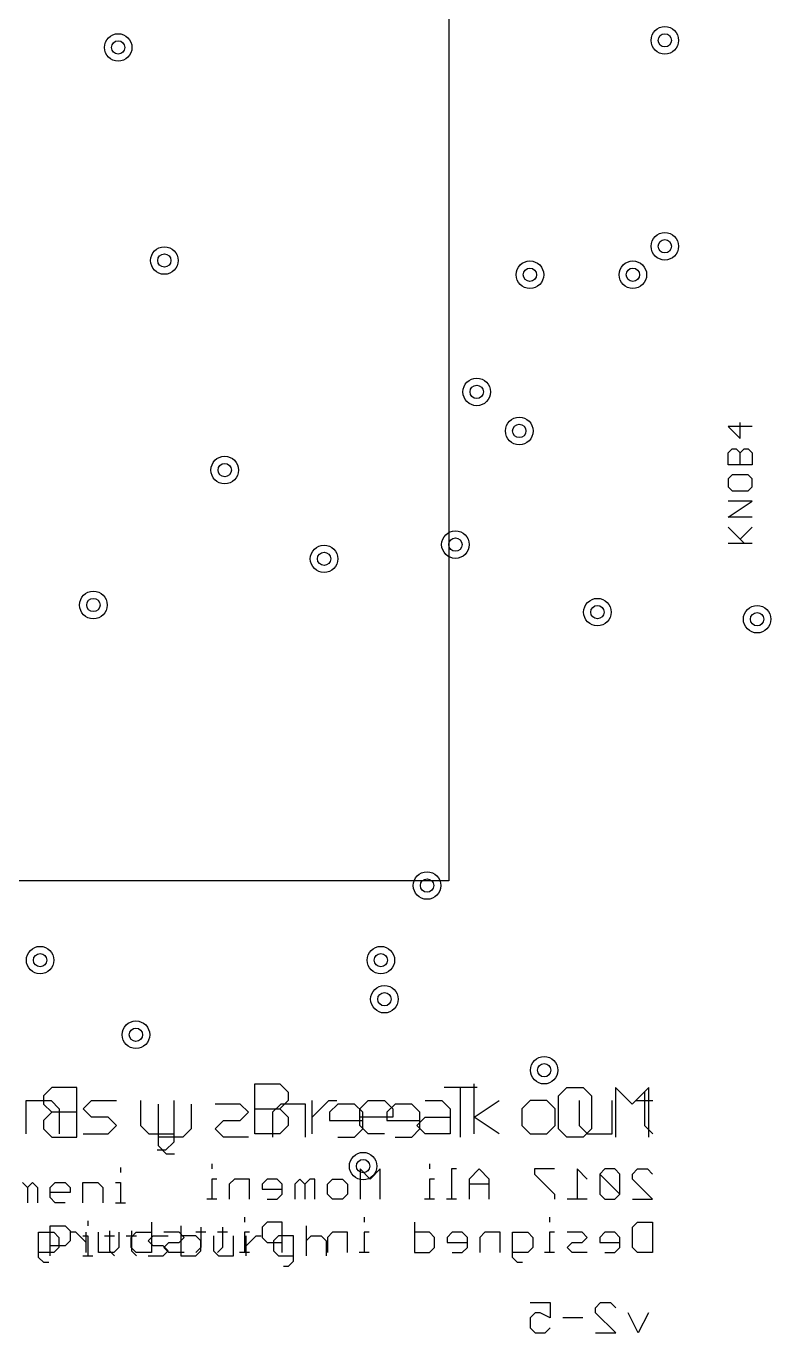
# Model space of a CAD drawing. Extents: x 0 to 100, y 1 to 103.
# Drawn here: x 43.9 to 65.21, y 4.48 to 41.86 of the extents above; entities that cross this region are included whole.
import ezdxf

# ---------------------------------------------------------------- set-up
doc = ezdxf.new("R2010")
doc.units = 0
for name, color, linetype in [('18', 82, 'CONTINUOUS'), ('21', 253, 'CONTINUOUS'), ('22', 253, 'CONTINUOUS'), ('25', 253, 'CONTINUOUS'), ('44', 253, 'CONTINUOUS')]:
    doc.layers.add(name, color=color, linetype=linetype)

# ---------------------------------------------------------------- blocks, each defined once
blk = doc.blocks.new('ROUNDV')
blk.add_circle((0, 0), 0.5)

msp = doc.modelspace()

# ---------------------------------------------------------------- linework, layer by layer
at = {"layer": '21'}
for p, q in [((50.4464, 10.1728), (50.4464, 11.5964)), ((50.4464, 11.5964), (51.1582, 11.5964)), ((51.1582, 11.5964), (51.3954, 11.3591)), ((56.7221, 10.1728), (56.7221, 11.5964)), ((51.3954, 11.3591), (51.3954, 11.1219)), ((61.598, 11.3591), (61.598, 10.4101)), ((43.8977, 10.1728), (43.8977, 11.1219)), ((43.8977, 11.1219), (44.6095, 11.1219)), ((44.6095, 11.1219), (44.8468, 10.8846)), ((44.8468, 10.8846), (44.8468, 10.1728)), ((45.5349, 10.8846), (45.7722, 11.1219)), ((45.7722, 10.6473), (45.5349, 10.8846)), ((45.7722, 11.1219), (46.484, 11.1219)), ((47.1721, 11.1219), (47.1721, 10.4101)), ((48.1211, 11.1219), (48.1211, 9.9355)), ((50.4464, 10.8846), (51.1582, 10.8846)), ((51.3954, 11.1219), (51.1582, 10.8846)), ((51.1582, 10.8846), (51.3954, 10.6473)), ((52.0835, 10.1728), (52.0835, 11.1219)), ((52.0835, 10.6473), (52.5581, 11.1219)), ((52.5581, 11.1219), (52.7953, 11.1219)), ((53.4478, 10.8846), (53.6851, 11.1219)), ((53.4478, 10.4101), (53.4478, 10.8846)), ((53.6851, 11.1219), (54.1596, 11.1219)), ((54.1596, 11.1219), (54.3969, 10.8846)), ((54.3969, 10.8846), (54.3969, 10.6473)), ((55.3222, 11.1219), (55.7968, 11.1219)), ((55.7968, 11.1219), (56.034, 10.8846)), ((56.034, 10.8846), (56.034, 10.1728)), ((56.7221, 10.6473), (57.4339, 11.1219)), ((58.3237, 11.1219), (58.0864, 10.8846)), ((58.0864, 10.8846), (58.0864, 10.4101)), ((58.7982, 11.1219), (58.3237, 11.1219)), ((59.0355, 10.8846), (58.7982, 11.1219)), ((59.0355, 10.4101), (59.0355, 10.8846)), ((59.7236, 11.1219), (59.7236, 10.4101)), ((60.6727, 10.1728), (60.6727, 11.1219)), ((61.3607, 11.1219), (61.8353, 11.1219)), ((46.2467, 10.6473), (45.7722, 10.6473)), ((46.484, 10.4101), (46.2467, 10.6473)), ((51.3954, 10.6473), (51.3954, 10.4101)), ((54.3969, 10.6473), (53.4478, 10.6473)), ((55.085, 10.4101), (55.3222, 10.6473)), ((55.3222, 10.6473), (56.034, 10.6473)), ((57.4339, 10.1728), (56.7221, 10.6473)), ((45.5349, 10.1728), (46.2467, 10.1728)), ((46.2467, 10.1728), (46.484, 10.4101)), ((47.1721, 10.4101), (47.4093, 10.1728)), ((47.4093, 10.1728), (48.1211, 10.1728)), ((51.1582, 10.1728), (50.4464, 10.1728)), ((51.3954, 10.4101), (51.1582, 10.1728)), ((53.6851, 10.1728), (53.4478, 10.4101)), ((54.1596, 10.1728), (53.6851, 10.1728)), ((55.3222, 10.1728), (55.085, 10.4101)), ((56.034, 10.1728), (55.3222, 10.1728)), ((58.0864, 10.4101), (58.3237, 10.1728)), ((58.3237, 10.1728), (58.7982, 10.1728)), ((58.7982, 10.1728), (59.0355, 10.4101)), ((59.7236, 10.4101), (59.9609, 10.1728)), ((59.9609, 10.1728), (60.6727, 10.1728)), ((61.598, 10.4101), (61.8353, 10.1728)), ((48.1211, 9.9355), (47.8839, 9.6983)), ((47.8839, 9.6983), (47.6466, 9.6983)), ((46.5978, 9.2076), (46.5978, 9.0635)), ((43.7913, 8.7754), (43.9353, 8.6314)), ((43.9353, 8.6314), (44.0794, 8.7754)), ((43.9353, 8.6314), (43.9353, 8.1992)), ((44.0794, 8.7754), (44.2234, 8.6314)), ((44.2234, 8.6314), (44.2234, 8.1992)), ((44.5827, 8.6314), (44.7268, 8.7754)), ((44.5827, 8.3433), (44.5827, 8.6314)), ((44.7268, 8.7754), (45.0149, 8.7754)), ((45.0149, 8.7754), (45.159, 8.6314)), ((45.159, 8.6314), (45.159, 8.4873)), ((45.5183, 8.1992), (45.5183, 8.7754)), ((45.5183, 8.7754), (45.9504, 8.7754)), ((45.9504, 8.7754), (46.0945, 8.6314)), ((46.0945, 8.6314), (46.0945, 8.1992)), ((46.4538, 8.7754), (46.5978, 8.7754)), ((46.5978, 8.7754), (46.5978, 8.1992)), ((45.159, 8.4873), (44.5827, 8.4873)), ((44.7268, 8.1992), (44.5827, 8.3433)), ((45.0149, 8.1992), (44.7268, 8.1992)), ((46.4538, 8.1992), (46.7419, 8.1992)), ((44.5827, 6.6752), (44.5827, 7.5395)), ((44.5827, 7.5395), (45.0149, 7.5395)), ((45.0149, 7.5395), (45.159, 7.3955)), ((45.6623, 7.6836), (45.6623, 7.5395)), ((48.3248, 7.5395), (48.3248, 6.6752)), ((51.911, 7.5395), (51.911, 6.6752)), ((45.159, 7.1074), (45.0149, 6.9633)), ((45.159, 7.3955), (45.159, 7.1074)), ((45.5183, 7.2514), (45.6623, 7.2514)), ((45.6623, 7.2514), (45.6623, 6.6752)), ((46.1419, 7.2514), (46.4301, 7.2514)), ((46.286, 7.3955), (46.286, 6.8193)), ((46.7656, 7.2514), (47.0537, 7.2514)), ((46.9097, 7.3955), (46.9097, 6.8193)), ((47.3893, 7.1074), (47.5334, 7.2514)), ((47.5334, 6.9633), (47.3893, 7.1074)), ((47.5334, 7.2514), (47.9655, 7.2514)), ((48.757, 7.2514), (48.3248, 7.2514)), ((48.901, 7.1074), (48.757, 7.2514)), ((48.901, 6.8193), (48.901, 7.1074)), ((49.2603, 7.2514), (49.2603, 6.8193)), ((49.8366, 6.6752), (49.8366, 7.2514)), ((50.1959, 6.6752), (50.1959, 7.2514)), ((50.1959, 6.9633), (50.484, 7.2514)), ((50.484, 7.2514), (50.628, 7.2514)), ((51.1195, 7.2514), (50.9755, 7.1074)), ((50.9755, 7.1074), (50.9755, 6.8193)), ((51.5517, 7.2514), (51.1195, 7.2514)), ((51.5517, 6.5311), (51.5517, 7.2514)), ((51.911, 7.1074), (52.055, 7.2514)), ((52.055, 7.2514), (52.3431, 7.2514)), ((52.3431, 7.2514), (52.4872, 7.1074)), ((52.4872, 7.1074), (52.4872, 6.6752)), ((45.0149, 6.9633), (44.5827, 6.9633)), ((46.286, 6.8193), (46.4301, 6.6752)), ((46.9097, 6.8193), (47.0537, 6.6752)), ((47.8215, 6.9633), (47.5334, 6.9633)), ((47.9655, 6.8193), (47.8215, 6.9633)), ((47.8215, 6.6752), (47.9655, 6.8193)), ((48.757, 6.6752), (48.901, 6.8193)), ((49.2603, 6.8193), (49.4044, 6.6752)), ((50.9755, 6.8193), (51.1195, 6.6752)), ((45.5183, 6.6752), (45.8064, 6.6752)), ((47.3893, 6.6752), (47.8215, 6.6752)), ((48.3248, 6.6752), (48.757, 6.6752)), ((49.4044, 6.6752), (49.8366, 6.6752)), ((51.1195, 6.6752), (51.5517, 6.6752)), ((51.2636, 6.3871), (51.4076, 6.3871)), ((51.4076, 6.3871), (51.5517, 6.5311))]:
    msp.add_line(p, q, dxfattribs=at)
at = {"layer": '22'}
for p, q in [((55.994, 78.369), (55.994, 17.409)), ((55.994, 17.409), (38.214, 17.409)), ((44.6358, 11.4964), (44.3986, 11.2591)), ((44.3986, 11.2591), (44.3986, 11.0219)), ((45.3476, 11.4964), (44.6358, 11.4964)), ((45.3476, 10.0728), (45.3476, 11.4964)), ((56.8077, 11.4964), (55.8587, 11.4964)), ((56.3332, 10.0728), (56.3332, 11.4964)), ((59.133, 11.2591), (59.3702, 11.4964)), ((59.133, 10.3101), (59.133, 11.2591)), ((59.3702, 11.4964), (59.8448, 11.4964)), ((59.8448, 11.4964), (60.082, 11.2591)), ((60.082, 11.2591), (60.082, 10.3101)), ((61.2447, 11.0219), (60.7701, 11.4964)), ((60.7701, 11.4964), (60.7701, 10.0728)), ((61.7192, 11.4964), (61.2447, 11.0219)), ((61.7192, 10.0728), (61.7192, 11.4964)), ((44.3986, 11.0219), (44.6358, 10.7846)), ((47.6729, 11.0219), (47.6729, 9.8355)), ((48.622, 11.0219), (48.622, 10.3101)), ((50.0218, 11.0219), (49.31, 11.0219)), ((50.2591, 10.7846), (50.0218, 11.0219)), ((51.1845, 11.0219), (50.9472, 10.7846)), ((51.8963, 11.0219), (51.1845, 11.0219)), ((51.8963, 10.0728), (51.8963, 11.0219)), ((52.8216, 11.0219), (52.5843, 10.7846)), ((53.2962, 11.0219), (52.8216, 11.0219)), ((53.5334, 10.7846), (53.2962, 11.0219)), ((54.4588, 11.0219), (54.2215, 10.7846)), ((54.9333, 11.0219), (54.4588, 11.0219)), ((55.1706, 10.7846), (54.9333, 11.0219)), ((44.6358, 10.7846), (44.3986, 10.5473)), ((44.3986, 10.5473), (44.3986, 10.3101)), ((45.3476, 10.7846), (44.6358, 10.7846)), ((49.31, 10.3101), (49.5473, 10.5473)), ((49.5473, 10.5473), (50.0218, 10.5473)), ((50.0218, 10.5473), (50.2591, 10.7846)), ((50.9472, 10.7846), (50.9472, 10.0728)), ((52.5843, 10.7846), (52.5843, 10.5473)), ((52.5843, 10.5473), (53.5334, 10.5473)), ((53.5334, 10.3101), (53.5334, 10.7846)), ((54.2215, 10.7846), (54.2215, 10.5473)), ((54.2215, 10.5473), (55.1706, 10.5473)), ((55.1706, 10.3101), (55.1706, 10.7846)), ((44.3986, 10.3101), (44.6358, 10.0728)), ((48.622, 10.3101), (48.3847, 10.0728)), ((49.5473, 10.0728), (49.31, 10.3101)), ((53.2962, 10.0728), (53.5334, 10.3101)), ((54.9333, 10.0728), (55.1706, 10.3101)), ((59.3702, 10.0728), (59.133, 10.3101)), ((60.082, 10.3101), (59.8448, 10.0728)), ((44.6358, 10.0728), (45.3476, 10.0728)), ((48.3847, 10.0728), (47.6729, 10.0728)), ((47.6729, 9.8355), (47.9101, 9.5983)), ((50.2591, 10.0728), (49.5473, 10.0728)), ((52.8216, 10.0728), (53.2962, 10.0728)), ((54.4588, 10.0728), (54.9333, 10.0728)), ((59.8448, 10.0728), (59.3702, 10.0728)), ((47.9101, 9.5983), (48.1474, 9.5983)), ((49.2102, 9.3076), (49.2102, 9.1635)), ((53.7437, 8.8754), (53.4556, 9.1635)), ((53.4556, 9.1635), (53.4556, 8.2992)), ((54.0318, 9.1635), (53.7437, 8.8754)), ((54.0318, 8.2992), (54.0318, 9.1635)), ((55.447, 9.3076), (55.447, 9.1635)), ((56.2147, 9.1635), (56.0706, 9.1635)), ((56.0706, 9.1635), (56.0706, 8.2992)), ((56.8621, 9.1635), (56.574, 8.8754)), ((57.1502, 8.8754), (56.8621, 9.1635)), ((59.0212, 9.1635), (58.445, 9.1635)), ((58.445, 9.1635), (58.445, 9.0195)), ((58.445, 9.0195), (59.0212, 8.4433)), ((59.9568, 8.8754), (59.6686, 9.1635)), ((59.6686, 9.1635), (59.6686, 8.2992)), ((60.4601, 9.1635), (60.3161, 9.0195)), ((60.3161, 9.0195), (60.3161, 8.4433)), ((60.8923, 8.4433), (60.3161, 9.0195)), ((60.7482, 9.1635), (60.4601, 9.1635)), ((60.8923, 9.0195), (60.7482, 9.1635)), ((60.8923, 8.4433), (60.8923, 9.0195)), ((61.2516, 9.0195), (61.3956, 9.1635)), ((61.2516, 8.8754), (61.2516, 9.0195)), ((61.3956, 9.1635), (61.6837, 9.1635)), ((61.6837, 9.1635), (61.8278, 9.0195)), ((49.3542, 8.8754), (49.2102, 8.8754)), ((49.2102, 8.8754), (49.2102, 8.2992)), ((49.8576, 8.8754), (49.7135, 8.7314)), ((49.7135, 8.7314), (49.7135, 8.2992)), ((50.2897, 8.8754), (49.8576, 8.8754)), ((50.2897, 8.2992), (50.2897, 8.8754)), ((50.7931, 8.8754), (50.649, 8.7314)), ((50.649, 8.7314), (50.649, 8.5873)), ((51.0812, 8.8754), (50.7931, 8.8754)), ((51.2253, 8.7314), (51.0812, 8.8754)), ((51.2253, 8.4433), (51.2253, 8.7314)), ((51.7286, 8.8754), (51.5846, 8.7314)), ((51.5846, 8.7314), (51.5846, 8.2992)), ((51.8727, 8.7314), (51.7286, 8.8754)), ((52.0167, 8.8754), (51.8727, 8.7314)), ((51.8727, 8.7314), (51.8727, 8.2992)), ((52.1608, 8.8754), (52.0167, 8.8754)), ((52.1608, 8.2992), (52.1608, 8.8754)), ((52.5201, 8.7314), (52.6641, 8.8754)), ((52.5201, 8.4433), (52.5201, 8.7314)), ((52.6641, 8.8754), (52.9522, 8.8754)), ((52.9522, 8.8754), (53.0963, 8.7314)), ((53.0963, 8.7314), (53.0963, 8.4433)), ((55.591, 8.8754), (55.447, 8.8754)), ((55.447, 8.8754), (55.447, 8.2992)), ((56.574, 8.8754), (56.574, 8.2992)), ((57.1502, 8.7314), (56.574, 8.7314)), ((57.1502, 8.2992), (57.1502, 8.8754)), ((61.8278, 8.2992), (61.2516, 8.8754)), ((49.3542, 8.2992), (49.0661, 8.2992)), ((50.649, 8.5873), (51.2253, 8.5873)), ((50.7931, 8.2992), (51.0812, 8.2992)), ((51.0812, 8.2992), (51.2253, 8.4433)), ((52.6641, 8.2992), (52.5201, 8.4433)), ((52.9522, 8.2992), (52.6641, 8.2992)), ((53.0963, 8.4433), (52.9522, 8.2992)), ((55.591, 8.2992), (55.3029, 8.2992)), ((56.2147, 8.2992), (55.9266, 8.2992)), ((59.0212, 8.4433), (59.0212, 8.2992)), ((59.9568, 8.2992), (59.3805, 8.2992)), ((60.3161, 8.4433), (60.4601, 8.2992)), ((60.4601, 8.2992), (60.7482, 8.2992)), ((60.7482, 8.2992), (60.8923, 8.4433)), ((61.2516, 8.2992), (61.8278, 8.2992)), ((47.4832, 7.6395), (47.4832, 6.7752)), ((48.8983, 7.4955), (48.8983, 6.9193)), ((49.522, 7.4955), (49.522, 6.9193)), ((50.1457, 7.7836), (50.1457, 7.6395)), ((50.7931, 7.6395), (50.649, 7.4955)), ((50.649, 7.4955), (50.649, 7.2074)), ((51.2253, 7.6395), (50.7931, 7.6395)), ((51.2253, 6.7752), (51.2253, 7.6395)), ((53.5759, 7.7836), (53.5759, 7.6395)), ((55.0148, 7.6395), (55.0148, 6.7752)), ((58.8772, 7.7836), (58.8772, 7.6395)), ((61.2516, 7.4955), (61.3956, 7.6395)), ((61.2516, 6.9193), (61.2516, 7.4955)), ((61.3956, 7.6395), (61.8278, 7.6395)), ((61.8278, 7.6395), (61.8278, 6.7752)), ((44.2563, 6.6311), (44.2563, 7.3514)), ((44.2563, 7.3514), (44.6885, 7.3514)), ((44.6885, 7.3514), (44.8326, 7.2074)), ((44.8326, 7.2074), (44.8326, 6.9193)), ((45.324, 7.3514), (45.18, 7.3514)), ((45.6121, 7.0633), (45.324, 7.3514)), ((45.6121, 6.7752), (45.6121, 7.3514)), ((45.9714, 6.7752), (45.9714, 7.3514)), ((46.5477, 7.3514), (46.5477, 6.9193)), ((46.907, 7.2074), (47.051, 7.3514)), ((46.907, 6.9193), (46.907, 7.2074)), ((47.051, 7.3514), (47.4832, 7.3514)), ((48.2746, 7.3514), (47.8425, 7.3514)), ((48.4187, 7.2074), (48.2746, 7.3514)), ((48.2746, 7.0633), (48.4187, 7.2074)), ((49.0424, 7.3514), (48.7543, 7.3514)), ((49.6661, 7.3514), (49.3779, 7.3514)), ((50.2897, 7.3514), (50.1457, 7.3514)), ((50.1457, 7.3514), (50.1457, 6.7752)), ((50.649, 7.2074), (50.7931, 7.0633)), ((52.6641, 7.3514), (52.5201, 7.2074)), ((52.5201, 7.2074), (52.5201, 6.7752)), ((53.0963, 7.3514), (52.6641, 7.3514)), ((53.0963, 6.7752), (53.0963, 7.3514)), ((53.72, 7.3514), (53.5759, 7.3514)), ((53.5759, 7.3514), (53.5759, 6.7752)), ((55.447, 7.3514), (55.0148, 7.3514)), ((55.591, 7.2074), (55.447, 7.3514)), ((55.591, 6.9193), (55.591, 7.2074)), ((56.0944, 7.3514), (55.9503, 7.2074)), ((55.9503, 7.2074), (55.9503, 7.0633)), ((56.3825, 7.3514), (56.0944, 7.3514)), ((56.5265, 7.2074), (56.3825, 7.3514)), ((56.5265, 6.9193), (56.5265, 7.2074)), ((57.0299, 7.3514), (56.8858, 7.2074)), ((56.8858, 7.2074), (56.8858, 6.7752)), ((57.462, 7.3514), (57.0299, 7.3514)), ((57.462, 6.7752), (57.462, 7.3514)), ((57.8213, 6.6311), (57.8213, 7.3514)), ((57.8213, 7.3514), (58.2535, 7.3514)), ((58.2535, 7.3514), (58.3976, 7.2074)), ((58.3976, 7.2074), (58.3976, 6.9193)), ((59.0212, 7.3514), (58.8772, 7.3514)), ((58.8772, 7.3514), (58.8772, 6.7752)), ((59.8127, 7.3514), (59.3805, 7.3514)), ((59.9568, 7.2074), (59.8127, 7.3514)), ((59.8127, 7.0633), (59.9568, 7.2074)), ((60.4601, 7.3514), (60.3161, 7.2074)), ((60.3161, 7.2074), (60.3161, 7.0633)), ((60.7482, 7.3514), (60.4601, 7.3514)), ((60.8923, 7.2074), (60.7482, 7.3514)), ((60.8923, 6.9193), (60.8923, 7.2074)), ((44.6885, 6.7752), (44.2563, 6.7752)), ((44.8326, 6.9193), (44.6885, 6.7752)), ((46.4036, 6.7752), (45.9714, 6.7752)), ((46.5477, 6.9193), (46.4036, 6.7752)), ((47.051, 6.7752), (46.907, 6.9193)), ((47.4832, 6.7752), (47.051, 6.7752)), ((47.8425, 6.9193), (47.9865, 7.0633)), ((47.9865, 6.7752), (47.8425, 6.9193)), ((47.9865, 7.0633), (48.2746, 7.0633)), ((48.4187, 6.7752), (47.9865, 6.7752)), ((48.8983, 6.9193), (48.7543, 6.7752)), ((49.522, 6.9193), (49.3779, 6.7752)), ((50.2897, 6.7752), (50.0016, 6.7752)), ((50.7931, 7.0633), (51.2253, 7.0633)), ((53.72, 6.7752), (53.4319, 6.7752)), ((55.0148, 6.7752), (55.447, 6.7752)), ((55.447, 6.7752), (55.591, 6.9193)), ((55.9503, 7.0633), (56.5265, 7.0633)), ((56.0944, 6.7752), (56.3825, 6.7752)), ((56.3825, 6.7752), (56.5265, 6.9193)), ((58.2535, 6.7752), (57.8213, 6.7752)), ((58.3976, 6.9193), (58.2535, 6.7752)), ((59.0212, 6.7752), (58.7331, 6.7752)), ((59.3805, 6.9193), (59.5246, 7.0633)), ((59.5246, 6.7752), (59.3805, 6.9193)), ((59.5246, 7.0633), (59.8127, 7.0633)), ((59.9568, 6.7752), (59.5246, 6.7752)), ((60.3161, 7.0633), (60.8923, 7.0633)), ((60.4601, 6.7752), (60.7482, 6.7752)), ((60.7482, 6.7752), (60.8923, 6.9193)), ((61.3956, 6.7752), (61.2516, 6.9193)), ((61.8278, 6.7752), (61.3956, 6.7752)), ((44.4004, 6.4871), (44.2563, 6.6311)), ((44.5444, 6.4871), (44.4004, 6.4871)), ((57.9654, 6.4871), (57.8213, 6.6311)), ((58.1095, 6.4871), (57.9654, 6.4871)), ((58.325, 5.3395), (58.9012, 5.3395)), ((58.9012, 5.3395), (58.9012, 4.9074)), ((60.1961, 5.1955), (60.3401, 5.3395)), ((60.3401, 5.3395), (60.6282, 5.3395)), ((60.6282, 5.3395), (60.7723, 5.1955)), ((58.4691, 5.0514), (58.325, 4.9074)), ((58.325, 4.9074), (58.325, 4.6193)), ((58.6131, 5.0514), (58.4691, 5.0514)), ((58.9012, 4.9074), (58.6131, 5.0514)), ((59.8368, 4.9074), (59.2605, 4.9074)), ((60.1961, 5.0514), (60.1961, 5.1955)), ((60.7723, 4.4752), (60.1961, 5.0514)), ((61.4197, 4.4752), (61.1316, 5.0514)), ((61.7078, 5.0514), (61.4197, 4.4752)), ((58.325, 4.6193), (58.4691, 4.4752)), ((58.7572, 4.4752), (58.9012, 4.6193)), ((58.4691, 4.4752), (58.7572, 4.4752)), ((60.1961, 4.4752), (60.7723, 4.4752))]:
    msp.add_line(p, q, dxfattribs=at)
at = {"layer": '25'}
for p, q in [((64.6805, 30.4034), (63.9941, 30.4034)), ((63.9941, 30.4034), (64.3373, 30.0602)), ((64.3373, 30.0602), (64.3373, 30.5178)), ((63.9941, 29.6549), (64.1085, 29.7693)), ((63.9941, 29.3117), (63.9941, 29.6549)), ((64.1085, 29.7693), (64.2229, 29.7693)), ((64.2229, 29.7693), (64.3373, 29.6549)), ((64.3373, 29.6549), (64.4517, 29.7693)), ((64.3373, 29.3117), (64.3373, 29.6549)), ((64.4517, 29.7693), (64.5661, 29.7693)), ((64.5661, 29.7693), (64.6805, 29.6549)), ((64.6805, 29.6549), (64.6805, 29.3117)), ((64.6805, 29.3117), (63.9941, 29.3117)), ((64.1085, 29.0209), (63.9941, 28.9065)), ((63.9941, 28.9065), (63.9941, 28.6777)), ((64.5661, 29.0209), (64.1085, 29.0209)), ((64.6805, 28.9065), (64.5661, 29.0209)), ((64.6805, 28.6777), (64.6805, 28.9065)), ((63.9941, 28.6777), (64.1085, 28.5633)), ((64.1085, 28.5633), (64.5661, 28.5633)), ((64.5661, 28.5633), (64.6805, 28.6777)), ((63.9941, 27.8149), (64.6805, 28.2725)), ((64.6805, 28.2725), (63.9941, 28.2725)), ((64.6805, 27.8149), (63.9941, 27.8149)), ((64.4517, 27.0665), (63.9941, 27.5241)), ((64.3373, 27.1809), (64.6805, 27.5241)), ((63.9941, 27.0665), (64.6805, 27.0665))]:
    msp.add_line(p, q, dxfattribs=at)
at = {"layer": '44'}
for centre in [(62.1792, 41.4528), (46.5328, 41.2496), (62.1792, 35.56), (47.8536, 35.1536), (58.3184, 34.7472), (61.2648, 34.7472), (56.7944, 31.3944), (58.0136, 30.2768), (49.5808, 29.1592), (56.1848, 27.0256), (52.4256, 26.6192), (45.8216, 25.2984), (60.2488, 25.0952), (64.8208, 24.892), (55.372, 17.272), (44.2976, 15.1384), (54.0512, 15.1384), (54.1528, 14.0208), (47.0408, 13.0048), (58.7248, 11.9888), (53.5432, 9.2456)]:
    msp.add_circle(centre, 0.1905, dxfattribs=at)

# ---------------------------------------------------------------- block references
at = {"layer": '18', "xscale": 0.7874, "yscale": 0.7874}
for p in [(46.5328, 41.2496), (62.1792, 41.4528), (62.1792, 35.56), (47.8536, 35.1536), (58.3184, 34.7472), (61.2648, 34.7472), (56.7944, 31.3944), (58.0136, 30.2768), (49.5808, 29.1592), (56.1848, 27.0256), (52.4256, 26.6192), (45.8216, 25.2984), (60.2488, 25.0952), (64.8208, 24.892), (55.372, 17.272), (44.2976, 15.1384), (54.0512, 15.1384), (54.1528, 14.0208), (47.0408, 13.0048), (58.7248, 11.9888), (53.5432, 9.2456)]:
    msp.add_blockref('ROUNDV', p, dxfattribs=at)

doc.saveas('drawing.dxf')
